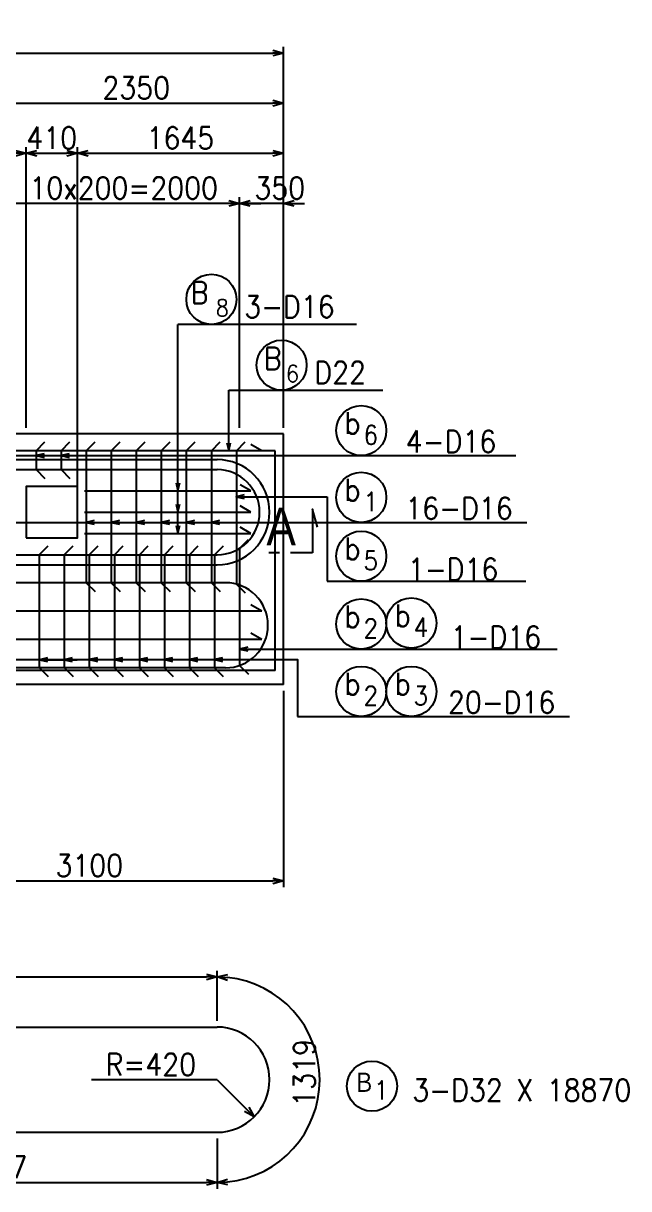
# Model space of a CAD drawing. Extents: x -24090 to 17960, y 77600 to 107300.
# Drawn here: x -9712 to -4877, y 85673 to 94974 of the extents above; entities that cross this region are included whole.
import ezdxf

# ---------------------------------------------------------------- set-up
doc = ezdxf.new("R2010")
doc.units = 0
doc.header["$LTSCALE"] = 300
doc.header["$MEASUREMENT"] = 0
doc.layers.get('0').update_dxf_attribs({"linetype": 'CONTINUOUS'})
doc.layers.get('DEFPOINTS').update_dxf_attribs({"linetype": 'CONTINUOUS'})
for name, color, linetype in [('-コーベル', 2, 'CONTINUOUS'), ('-寸法', 1, 'CONTINUOUS'), ('-引き出し横', 1, 'CONTINUOUS'), ('-引き出し縦', 1, 'CONTINUOUS'), ('-構造', 3, 'CONTINUOUS'), ('-肋筋-桁', 3, 'CONTINUOUS'), ('-記号', 2, 'CONTINUOUS'), ('鉄筋', 2, 'CONTINUOUS'), ('鉄筋材料', 3, 'CONTINUOUS')]:
    doc.layers.add(name, color=color, linetype=linetype)
doc.styles.add('MS明朝', font='MS PMincho.ttf')
doc.styles.add('romans', font='ROMANS.shx', dxfattribs={"width": 0.9, "bigfont": 'EXTFONT.shx'})
doc.styles.add('ｽﾀｲﾙ1', font='ROMANS.shx', dxfattribs={"bigfont": 'EXTFONT.shx'})
doc.dimstyles.new('ST-50', dxfattribs={"dimscale": 50, "dimtxt": 3.5, "dimasz": 1.7, "dimexe": 1, "dimexo": 1, "dimgap": 1, "dimtad": 0, "dimdec": 0, "dimzin": 0, "dimdsep": 46, "dimtxsty": 'romans', "dimblk": 'OPEN30', "dimcen": 1, "dimdle": 3, "dimclrd": 1, "dimclre": 1, "dimclrt": 3, "dimaunit": 1, "dimadec": 0, "dimazin": 0, "dimtfac": 1, "dimtdec": 0, "dimtix": 1, "dimtmove": 2, "dimatfit": 3, "dimldrblk": 'OPEN30', "dimfxl": 0, "dimtvp": 0.7, "dimtolj": 1, "dimtzin": 0, "dimarcsym": 0})
doc.dimstyles.new('矢', dxfattribs={"dimscale": 50, "dimtxt": 3.5, "dimasz": 1.7, "dimexe": 1, "dimexo": 0.7, "dimgap": 0.09, "dimtad": 0, "dimdec": 0, "dimzin": 0, "dimdsep": 46, "dimtxsty": 'romans', "dimblk": 'OPEN30', "dimcen": 1, "dimdle": 1, "dimclrd": 1, "dimclre": 1, "dimclrt": 3, "dimaunit": 1, "dimadec": 0, "dimazin": 0, "dimtfac": 1, "dimtdec": 0, "dimtix": 1, "dimtmove": 2, "dimatfit": 3, "dimldrblk": 'OPEN30', "dimfxl": 0, "dimtvp": 0.7, "dimtolj": 1, "dimtzin": 0, "dimarcsym": 0})

# ---------------------------------------------------------------- blocks, each defined once
blk = doc.blocks.new('_Open30')
at = {"color": 0, "lineweight": -2}
for p, q in [((-1, 0.27), (0, 0)), ((0, 0), (-1, -0.27)), ((0, 0), (-1, 0))]:
    blk.add_line(p, q, dxfattribs=at)
blk = doc.blocks.new('*D24')
at = {"layer": '-寸法', "color": 1, "linetype": 'Continuous', "lineweight": -2}
for p, q in [((-12735.2, 87013.2), (-12735.2, 87413.2)), ((-12650.2, 87363.2), (-8250.2, 87363.2)), ((-8165.2, 87013.2), (-8165.2, 87413.2))]:
    blk.add_line(p, q, dxfattribs=at)
at = {"layer": 'DEFPOINTS', "color": 0, "linetype": 'Continuous'}
for p in [(-8165.2, 87363.2), (-12735.2, 86963.2), (-8165.2, 86963.2)]:
    blk.add_point(p, dxfattribs=at)
at = {"layer": '-寸法', "color": 1, "linetype": 'Continuous', "lineweight": -2, "xscale": 85, "yscale": 85, "zscale": 85, "rotation": 180}
blk.add_blockref('_Open30', (-12735.2, 87363.2), dxfattribs=at)
at = {"layer": '-寸法', "color": 1, "linetype": 'Continuous', "lineweight": -2, "xscale": 85, "yscale": 85, "zscale": 85}
blk.add_blockref('_Open30', (-8165.2, 87363.2), dxfattribs=at)
at = {"layer": '-寸法', "color": 3, "linetype": 'Continuous', "insert": (-10450.2, 87485.7), "char_height": 175, "attachment_point": 5, "style": 'romans'}
blk.add_mtext('\\A1;4557', dxfattribs=at)
blk = doc.blocks.new('*D21')
at = {"layer": '-寸法', "color": 1, "linetype": 'Continuous', "lineweight": -2}
for p, q in [((-11735.2, 86073.2), (-11735.2, 85673.2)), ((-8165.2, 86073.2), (-8165.2, 85673.2)), ((-11650.2, 85723.2), (-8250.2, 85723.2))]:
    blk.add_line(p, q, dxfattribs=at)
at = {"layer": 'DEFPOINTS', "color": 0, "linetype": 'Continuous'}
for p in [(-11735.2, 86123.2), (-8165.2, 86123.2), (-8165.2, 85723.2)]:
    blk.add_point(p, dxfattribs=at)
at = {"layer": '-寸法', "color": 1, "linetype": 'Continuous', "lineweight": -2, "xscale": 85, "yscale": 85, "zscale": 85, "rotation": 180}
blk.add_blockref('_Open30', (-11735.2, 85723.2), dxfattribs=at)
at = {"layer": '-寸法', "color": 1, "linetype": 'Continuous', "lineweight": -2, "xscale": 85, "yscale": 85, "zscale": 85}
blk.add_blockref('_Open30', (-8165.2, 85723.2), dxfattribs=at)
at = {"layer": '-寸法', "color": 3, "linetype": 'Continuous', "insert": (-9950.2, 85845.7), "char_height": 175, "attachment_point": 5, "style": 'romans'}
blk.add_mtext('\\A1;3557', dxfattribs=at)
blk = doc.blocks.new('*D25')
at = {"layer": '-コーベル', "color": 1, "linetype": 'Continuous', "lineweight": -2}
for p, q in [((-8165.2, 87013.2), (-8165.2, 87413.2)), ((-8165.2, 86073.2), (-8165.2, 85673.2))]:
    blk.add_line(p, q, dxfattribs=at)
blk.add_arc((-8165.2, 86543.2), 820, 275.94186, 84.05814, dxfattribs=at)
at = {"layer": 'DEFPOINTS', "color": 0, "linetype": 'Continuous'}
for p in [(-8165.2, 86963.2), (-8165.2, 86543.2), (-7455, 86133.2), (-8165.2, 86123.2)]:
    blk.add_point(p, dxfattribs=at)
at = {"layer": '-コーベル', "color": 1, "linetype": 'Continuous', "lineweight": -2, "xscale": 85, "yscale": 85, "zscale": 85}
for p, rotation in [((-8165.2, 87363.2), 177.0290705365155), ((-8165.2, 85723.2), 182.9709294634845)]:
    blk.add_blockref('_Open30', p, dxfattribs=dict(at, rotation=rotation))
at = {"layer": '-コーベル', "color": 3, "linetype": 'Continuous', "insert": (-7467.7, 86543.2), "char_height": 175, "attachment_point": 5, "rotation": 90, "style": 'romans'}
blk.add_mtext('\\A1; 1319', dxfattribs=at)
blk = doc.blocks.new('*D67')
at = {"layer": '-寸法', "color": 1, "linetype": 'Continuous', "lineweight": -2}
for p, q in [((-12030.2, 91747), (-12030.2, 93987)), ((-9690.2, 91747), (-9690.2, 93987)), ((-11945.2, 93937), (-9775.2, 93937))]:
    blk.add_line(p, q, dxfattribs=at)
at = {"layer": 'DEFPOINTS', "color": 0, "linetype": 'Continuous'}
for p in [(-9690.2, 93937), (-12030.2, 91697), (-9690.2, 91697)]:
    blk.add_point(p, dxfattribs=at)
at = {"layer": '-寸法', "color": 1, "linetype": 'Continuous', "lineweight": -2, "xscale": 85, "yscale": 85, "zscale": 85, "rotation": 180}
blk.add_blockref('_Open30', (-12030.2, 93937), dxfattribs=at)
at = {"layer": '-寸法', "color": 1, "linetype": 'Continuous', "lineweight": -2, "xscale": 85, "yscale": 85, "zscale": 85}
blk.add_blockref('_Open30', (-9690.2, 93937), dxfattribs=at)
at = {"layer": '-寸法', "color": 3, "linetype": 'Continuous', "insert": (-10860.2, 94059.5), "char_height": 175, "attachment_point": 5, "style": 'romans'}
blk.add_mtext('\\A1;2340', dxfattribs=at)
blk = doc.blocks.new('*D55')
at = {"layer": '-寸法', "color": 1, "linetype": 'Continuous', "lineweight": -2}
for p, q in [((-16835.2, 91747), (-16835.2, 94787)), ((-7635.2, 91747), (-7635.2, 94787)), ((-16750.2, 94737), (-7720.2, 94737))]:
    blk.add_line(p, q, dxfattribs=at)
at = {"layer": 'DEFPOINTS', "color": 0, "linetype": 'Continuous'}
for p in [(-7635.2, 94737), (-16835.2, 91697), (-7635.2, 91697)]:
    blk.add_point(p, dxfattribs=at)
at = {"layer": '-寸法', "color": 1, "linetype": 'Continuous', "lineweight": -2, "xscale": 85, "yscale": 85, "zscale": 85, "rotation": 180}
blk.add_blockref('_Open30', (-16835.2, 94737), dxfattribs=at)
at = {"layer": '-寸法', "color": 1, "linetype": 'Continuous', "lineweight": -2, "xscale": 85, "yscale": 85, "zscale": 85}
blk.add_blockref('_Open30', (-7635.2, 94737), dxfattribs=at)
at = {"layer": '-寸法', "color": 3, "linetype": 'Continuous', "insert": (-12235.2, 94859.5), "char_height": 175, "attachment_point": 5, "style": 'romans'}
blk.add_mtext('\\A1;9200', dxfattribs=at)
blk = doc.blocks.new('*D64')
at = {"layer": '-寸法', "color": 1, "linetype": 'Continuous', "lineweight": -2}
for p, q in [((-9280.2, 91227.1), (-9280.2, 93987)), ((-7635.2, 91747), (-7635.2, 93987)), ((-9195.2, 93937), (-7720.2, 93937))]:
    blk.add_line(p, q, dxfattribs=at)
at = {"layer": 'DEFPOINTS', "color": 0, "linetype": 'Continuous'}
for p in [(-7635.2, 93937), (-7635.2, 91697), (-9280.2, 91177.1)]:
    blk.add_point(p, dxfattribs=at)
at = {"layer": '-寸法', "color": 1, "linetype": 'Continuous', "lineweight": -2, "xscale": 85, "yscale": 85, "zscale": 85, "rotation": 180}
blk.add_blockref('_Open30', (-9280.2, 93937), dxfattribs=at)
at = {"layer": '-寸法', "color": 1, "linetype": 'Continuous', "lineweight": -2, "xscale": 85, "yscale": 85, "zscale": 85}
blk.add_blockref('_Open30', (-7635.2, 93937), dxfattribs=at)
at = {"layer": '-寸法', "color": 3, "linetype": 'Continuous', "insert": (-8457.7, 94059.5), "char_height": 175, "attachment_point": 5, "style": 'romans'}
blk.add_mtext('\\A1;1645', dxfattribs=at)
blk = doc.blocks.new('*D71')
at = {"layer": '-寸法', "color": 1, "linetype": 'Continuous', "lineweight": -2}
for p, q in [((-10735.2, 89647), (-10735.2, 88079.9)), ((-7635.2, 89647), (-7635.2, 88079.9)), ((-10650.2, 88129.9), (-7720.2, 88129.9))]:
    blk.add_line(p, q, dxfattribs=at)
at = {"layer": 'DEFPOINTS', "color": 0, "linetype": 'Continuous'}
for p in [(-10735.2, 89697), (-7635.2, 89697), (-7635.2, 88129.9)]:
    blk.add_point(p, dxfattribs=at)
at = {"layer": '-寸法', "color": 1, "linetype": 'Continuous', "lineweight": -2, "xscale": 85, "yscale": 85, "zscale": 85, "rotation": 180}
blk.add_blockref('_Open30', (-10735.2, 88129.9), dxfattribs=at)
at = {"layer": '-寸法', "color": 1, "linetype": 'Continuous', "lineweight": -2, "xscale": 85, "yscale": 85, "zscale": 85}
blk.add_blockref('_Open30', (-7635.2, 88129.9), dxfattribs=at)
at = {"layer": '-寸法', "color": 3, "linetype": 'Continuous', "insert": (-9185.2, 88252.4), "char_height": 175, "attachment_point": 5, "style": 'romans'}
blk.add_mtext('\\A1;3100', dxfattribs=at)
blk = doc.blocks.new('*D62')
at = {"layer": '-寸法', "color": 1, "linetype": 'Continuous', "lineweight": -2}
for p, q in [((-9985.2, 91747), (-9985.2, 93587)), ((-7985.2, 91747), (-7985.2, 93587)), ((-10070.2, 93537), (-10155.2, 93537)), ((-7985.2, 93537), (-9985.2, 93537)), ((-7900.2, 93537), (-7815.2, 93537))]:
    blk.add_line(p, q, dxfattribs=at)
at = {"layer": 'DEFPOINTS', "color": 0, "linetype": 'Continuous'}
for p in [(-9985.2, 93537), (-9985.2, 91697), (-7985.2, 91697)]:
    blk.add_point(p, dxfattribs=at)
at = {"layer": '-寸法', "color": 1, "linetype": 'Continuous', "lineweight": -2, "xscale": 85, "yscale": 85, "zscale": 85}
blk.add_blockref('_Open30', (-9985.2, 93537), dxfattribs=at)
at = {"layer": '-寸法', "color": 1, "linetype": 'Continuous', "lineweight": -2, "xscale": 85, "yscale": 85, "zscale": 85, "rotation": 180}
blk.add_blockref('_Open30', (-7985.2, 93537), dxfattribs=at)
at = {"layer": '-寸法', "color": 3, "linetype": 'Continuous', "insert": (-8910.2, 93659.6), "char_height": 175, "attachment_point": 5, "style": 'romans'}
blk.add_mtext('\\A1;10x200=2000', dxfattribs=at)
blk = doc.blocks.new('*D65')
at = {"layer": '-寸法', "color": 1, "linetype": 'Continuous', "lineweight": -2}
for p, q in [((-9690.2, 91747), (-9690.2, 93987)), ((-9280.2, 91747), (-9280.2, 93987)), ((-9605.2, 93937), (-9365.2, 93937))]:
    blk.add_line(p, q, dxfattribs=at)
at = {"layer": 'DEFPOINTS', "color": 0, "linetype": 'Continuous'}
for p in [(-9280.2, 93937), (-9690.2, 91697), (-9280.2, 91697)]:
    blk.add_point(p, dxfattribs=at)
at = {"layer": '-寸法', "color": 1, "linetype": 'Continuous', "lineweight": -2, "xscale": 85, "yscale": 85, "zscale": 85, "rotation": 180}
blk.add_blockref('_Open30', (-9690.2, 93937), dxfattribs=at)
at = {"layer": '-寸法', "color": 1, "linetype": 'Continuous', "lineweight": -2, "xscale": 85, "yscale": 85, "zscale": 85}
blk.add_blockref('_Open30', (-9280.2, 93937), dxfattribs=at)
at = {"layer": '-寸法', "color": 3, "linetype": 'Continuous', "insert": (-9485.2, 94059.5), "char_height": 175, "attachment_point": 5, "style": 'romans'}
blk.add_mtext('\\A1;410', dxfattribs=at)
blk = doc.blocks.new('*D63')
at = {"layer": '-寸法', "color": 1, "linetype": 'Continuous', "lineweight": -2}
for p, q in [((-9985.2, 91747), (-9985.2, 94387)), ((-9900.2, 94337), (-7720.2, 94337)), ((-7635.2, 91747), (-7635.2, 94387))]:
    blk.add_line(p, q, dxfattribs=at)
at = {"layer": 'DEFPOINTS', "color": 0, "linetype": 'Continuous'}
for p in [(-7635.2, 94337), (-9985.2, 91697), (-7635.2, 91697)]:
    blk.add_point(p, dxfattribs=at)
at = {"layer": '-寸法', "color": 1, "linetype": 'Continuous', "lineweight": -2, "xscale": 85, "yscale": 85, "zscale": 85, "rotation": 180}
blk.add_blockref('_Open30', (-9985.2, 94337), dxfattribs=at)
at = {"layer": '-寸法', "color": 1, "linetype": 'Continuous', "lineweight": -2, "xscale": 85, "yscale": 85, "zscale": 85}
blk.add_blockref('_Open30', (-7635.2, 94337), dxfattribs=at)
at = {"layer": '-寸法', "color": 3, "linetype": 'Continuous', "insert": (-8810.2, 94459.5), "char_height": 175, "attachment_point": 5, "style": 'romans'}
blk.add_mtext('\\A1;2350', dxfattribs=at)
blk = doc.blocks.new('*D68')
at = {"layer": '-寸法', "color": 1, "linetype": 'Continuous', "lineweight": -2}
for p, q in [((-7985.2, 91747), (-7985.2, 93587)), ((-7635.2, 91747), (-7635.2, 93587)), ((-8070.2, 93537), (-8155.2, 93537)), ((-7635.2, 93537), (-7985.2, 93537)), ((-7550.2, 93537), (-7465.2, 93537))]:
    blk.add_line(p, q, dxfattribs=at)
at = {"layer": 'DEFPOINTS', "color": 0, "linetype": 'Continuous'}
for p in [(-7985.2, 93537), (-7985.2, 91697), (-7635.2, 91697)]:
    blk.add_point(p, dxfattribs=at)
at = {"layer": '-寸法', "color": 1, "linetype": 'Continuous', "lineweight": -2, "xscale": 85, "yscale": 85, "zscale": 85}
blk.add_blockref('_Open30', (-7985.2, 93537), dxfattribs=at)
at = {"layer": '-寸法', "color": 1, "linetype": 'Continuous', "lineweight": -2, "xscale": 85, "yscale": 85, "zscale": 85, "rotation": 180}
blk.add_blockref('_Open30', (-7635.2, 93537), dxfattribs=at)
at = {"layer": '-寸法', "color": 3, "linetype": 'Continuous', "insert": (-7664.2, 93659.5), "char_height": 175, "attachment_point": 5, "style": 'romans'}
blk.add_mtext('\\A1;350', dxfattribs=at)

msp = doc.modelspace()

# ---------------------------------------------------------------- linework, layer by layer
at = {"layer": '-コーベル', "color": 2, "linetype": 'Continuous'}
for p, q in [((-16305.2, 91492.1), (-8165.2, 91492.1)), ((-16305.2, 91412.1), (-8165.2, 91412.1)), ((-16305.2, 90732.1), (-8165.2, 90732.1)), ((-16305.2, 90652.1), (-8165.2, 90652.1)), ((-8098.2, 90510), (-16372.2, 90510)), ((-8098.2, 90509.8), (-16372.2, 90509.8)), ((-7807.6, 90283.2), (-16662.8, 90283.2)), ((-7807.6, 90056.6), (-16662.8, 90056.6)), ((-8098.2, 89830), (-16372.2, 89830)), ((-7699.7, 89809.8), (-10735.2, 89809.8))]:
    msp.add_line(p, q, dxfattribs=at)
at = {"layer": '-コーベル', "ltscale": 0.2}
for p, q in [((-12735.2, 86963.2), (-8165.2, 86963.2)), ((-12735.2, 86123.2), (-8165.2, 86123.2))]:
    msp.add_line(p, q, dxfattribs=at)
at = {"layer": '-コーベル', "color": 2, "linetype": 'Continuous'}
for centre, radius in [((-8165.2, 91072.1), 420), ((-8165.2, 91072.1), 340), ((-8098.2, 90170), 340)]:
    msp.add_arc(centre, radius, 270, 90, dxfattribs=at)
at = {"layer": '-コーベル', "ltscale": 0.2}
msp.add_arc((-8165.2, 86543.2), 420, 270, 90, dxfattribs=at)
at = {"layer": '-寸法', "linetype": 'Continuous'}
for q in [(-9166.5, 86543.2), (-7868.2, 86246.2)]:
    msp.add_line((-8165.2, 86543.2), q, dxfattribs=at)
at = {"layer": '-引き出し横', "color": 1, "linetype": 'Continuous', "flags": 128}
for points in [[(-8476.9, 91180), (-8476.9, 92571.1)], [(-8072.1, 92046.1), (-6841.1, 92046.1)], [(-8072.1, 91580), (-8072.1, 92046.1)], [(-8087.1, 91626), (-8072.1, 91561), (-8057.1, 91626)], [(-8491.9, 91307.1), (-8476.9, 91242.1), (-8461.9, 91307.1)], [(-8476.9, 91120), (-8476.9, 91280)], [(-8491.9, 91137.1), (-8476.9, 91072.1), (-8461.9, 91137.1)], [(-8476.9, 90902.1), (-8476.9, 91120)], [(-8491.9, 90967.1), (-8476.9, 90902.1), (-8461.9, 90967.1)]]:
    msp.add_lwpolyline(points, dxfattribs=at)
at = {"layer": '-引き出し横', "linetype": 'Continuous'}
for centre in [(-7013, 91723.9), (-7013, 91191), (-7013, 90721.4), (-7013, 90179.8), (-6613, 90187.8), (-7013, 89642.2), (-6613, 89642.2)]:
    msp.add_circle(centre, 200, dxfattribs=at)
at = {"layer": '-引き出し縦', "color": 1, "linetype": 'Continuous'}
for p, q in [((-7284.4, 91196.2), (-7284.4, 90521.4)), ((-7265.2, 90991), (-5690.9, 90991))]:
    msp.add_line(p, q, dxfattribs=at)
at = {"layer": '-引き出し縦', "color": 1, "linetype": 'Continuous', "flags": 128}
for points in [[(-7051.9, 92571.1), (-8476.9, 92571.1)], [(-15085.2, 91523.9), (-9585.2, 91523.9)], [(-9545, 91538.9), (-9610, 91523.9), (-9545, 91508.9)], [(-9585.2, 91523.9), (-7458.7, 91523.9)], [(-9585.2, 91523.9), (-9435.2, 91523.9)], [(-9345, 91538.9), (-9410, 91523.9), (-9345, 91508.9)], [(-7458.7, 91523.9), (-5777.8, 91523.9)], [(-7947.5, 91211.2), (-8012.5, 91196.2), (-7947.5, 91181.2)], [(-8012.5, 91196.2), (-7284.4, 91196.2)], [(-16260.8, 90991), (-9710.2, 90991)], [(-9710.2, 90991), (-9110.2, 90991)], [(-9145.2, 91006), (-9210.2, 90991), (-9145.2, 90976)], [(-9210.2, 90991), (-7265.2, 90991)], [(-8945.2, 91006), (-9010.2, 90991), (-8945.2, 90976)], [(-8745.2, 91006), (-8810.2, 90991), (-8745.2, 90976)], [(-8545.2, 91006), (-8610.2, 90991), (-8545.2, 90976)], [(-8345.2, 91006), (-8410.2, 90991), (-8345.2, 90976)], [(-8145.2, 91006), (-8210.2, 90991), (-8145.2, 90976)], [(-7284.4, 90521.4), (-5699.7, 90521.4)], [(-7920.2, 89994.8), (-7985.2, 89979.8), (-7920.2, 89964.8)], [(-7985.2, 89979.8), (-5449.8, 89979.8)], [(-9785.2, 89895.8), (-7523.7, 89895.8), (-7523.7, 89442.2)], [(-9518.2, 89910.4), (-9583.2, 89895.4), (-9518.2, 89880.4)], [(-9583.2, 89895.4), (-9433.2, 89895.4)], [(-9433.2, 89895.4), (-9283.2, 89895.4)], [(-9322.1, 89910.4), (-9387.1, 89895.4), (-9322.1, 89880.4)], [(-9120.2, 89910.8), (-9185.2, 89895.8), (-9120.2, 89880.8)], [(-8920.2, 89910.8), (-8985.2, 89895.8), (-8920.2, 89880.8)], [(-8720.2, 89910.8), (-8785.2, 89895.8), (-8720.2, 89880.8)], [(-8520.2, 89910.8), (-8585.2, 89895.8), (-8520.2, 89880.8)], [(-8320.2, 89910.8), (-8385.2, 89895.8), (-8320.2, 89880.8)], [(-8120.2, 89910.8), (-8185.2, 89895.8), (-8120.2, 89880.8)], [(-7523.7, 89442.2), (-5350.4, 89442.2)]]:
    msp.add_lwpolyline(points, dxfattribs=at)
at = {"layer": '-引き出し縦', "linetype": 'Continuous'}
for centre in [(-8210.1, 92771.1), (-7649.3, 92246.1)]:
    msp.add_circle(centre, 200, dxfattribs=at)
at = {"layer": '-構造', "color": 3, "linetype": 'Continuous'}
for p, q in [((-7635.2, 91697), (-16835.2, 91697)), ((-7635.2, 89697), (-7635.2, 91697)), ((-7635.2, 89697), (-16835.2, 89697))]:
    msp.add_line(p, q, dxfattribs=at)
at = {"layer": '-構造', "color": 3, "linetype": 'Continuous', "flags": 128}
msp.add_lwpolyline([(-9690.2, 90867.1), (-9280.2, 90867.1), (-9280.2, 91277.1), (-9690.2, 91277.1), (-9690.2, 90867.1)], dxfattribs=at)
at = {"layer": '-肋筋-桁', "color": 3, "linetype": 'Continuous'}
for p, q in [((-9610.2, 91562), (-9539.5, 91632.7)), ((-9410.2, 91562), (-9339.5, 91632.7)), ((-9210.2, 91562), (-9139.5, 91632.7)), ((-9010.2, 91562), (-8939.5, 91632.7)), ((-8810.2, 91562), (-8739.5, 91632.7)), ((-8610.2, 91562), (-8539.5, 91632.7)), ((-8410.2, 91562), (-8339.5, 91632.7)), ((-8210.2, 91562), (-8139.5, 91632.7)), ((-8010.2, 91562), (-7939.5, 91632.7)), ((-9610.2, 91562), (-9610.2, 91412.1)), ((-9410.2, 91562), (-9410.2, 91412.1)), ((-9210.2, 91562), (-9210.2, 90509.8)), ((-9010.2, 91562), (-9010.2, 90509.8)), ((-8810.2, 91562), (-8810.2, 90509.8)), ((-8610.2, 91562), (-8610.2, 90509.8)), ((-8410.2, 91562), (-8410.2, 90509.8)), ((-8210.2, 91562), (-8210.2, 90509.8)), ((-8010.2, 91562), (-8010.2, 90498.4)), ((-9610.2, 91412.1), (-9539.5, 91341.4)), ((-9410.2, 91412.1), (-9339.5, 91341.4)), ((-9585.2, 90732), (-9514.5, 90802.7)), ((-9385.2, 90732), (-9314.5, 90802.7)), ((-9185.2, 90732.1), (-9114.5, 90802.8)), ((-8985.2, 90732.1), (-8914.5, 90802.8)), ((-8785.2, 90732.1), (-8714.5, 90802.8)), ((-8585.2, 90732.1), (-8514.5, 90802.8)), ((-8385.2, 90732.1), (-8314.5, 90802.8)), ((-8185.2, 90732.1), (-8114.5, 90802.8)), ((-7985.2, 90783.6), (-7914.5, 90854.3)), ((-7985.2, 90783.6), (-7985.2, 89849.3)), ((-9585.2, 90732.1), (-9585.2, 89832)), ((-9385.2, 90732.1), (-9385.2, 89832)), ((-9185.2, 90732.1), (-9185.2, 89832)), ((-8985.2, 90732.1), (-8985.2, 89832)), ((-8785.2, 90732.1), (-8785.2, 89832)), ((-8585.2, 90732.1), (-8585.2, 89832)), ((-8385.2, 90732.1), (-8385.2, 89832)), ((-8185.2, 90732.1), (-8185.2, 89832)), ((-8010.2, 90683.3), (-8010.2, 90681.7)), ((-9210.2, 90510), (-9139.5, 90439.3)), ((-9010.2, 90510), (-8939.5, 90439.3)), ((-8810.2, 90510), (-8739.5, 90439.3)), ((-8610.2, 90510), (-8539.5, 90439.3)), ((-8410.2, 90510), (-8339.5, 90439.3)), ((-8210.2, 90510), (-8139.5, 90439.3)), ((-8010.2, 90498.4), (-7939.5, 90427.7)), ((-7985.2, 89849.3), (-7914.5, 89778.6)), ((-9585.2, 89833), (-9514.5, 89762.3)), ((-9385.2, 89833), (-9314.5, 89762.3)), ((-9186.2, 89833), (-9115.5, 89762.3)), ((-8986.2, 89833), (-8915.5, 89762.3)), ((-8786.2, 89833), (-8715.5, 89762.3)), ((-8586.2, 89833), (-8515.5, 89762.3)), ((-8387.2, 89833), (-8316.5, 89762.3)), ((-8187.2, 89833), (-8116.5, 89762.3))]:
    msp.add_line(p, q, dxfattribs=at)
at = {"layer": '-記号'}
for p, q in [((-7665.1, 90747), (-7752.6, 90747)), ((-7402.6, 90747), (-7577.6, 90747))]:
    msp.add_line(p, q, dxfattribs=at)
at = {"layer": '-記号', "flags": 128}
msp.add_lwpolyline([(-7363.8, 90952.1), (-7402.6, 91097), (-7402.6, 90747)], dxfattribs=at)
at = {"layer": '鉄筋', "color": 2, "linetype": 'Continuous'}
for p, q in [((-7699.7, 91562), (-16770.7, 91562)), ((-7807.6, 91562), (-7894.2, 91612)), ((-7699.7, 89809.8), (-7699.7, 91562)), ((-7894.7, 91242.1), (-7981.3, 91292.1)), ((-9222.2, 91242.1), (-7894.7, 91242.1)), ((-9222.2, 91072.1), (-7894.7, 91072.1)), ((-7894.7, 91072.1), (-7981.3, 91122.1)), ((-9222.2, 90902.1), (-7894.7, 90902.1)), ((-7894.7, 90902.1), (-7981.3, 90952.1)), ((-7807.6, 90283.2), (-7894.2, 90333.2)), ((-7807.6, 90056.6), (-7894.2, 90106.6))]:
    msp.add_line(p, q, dxfattribs=at)
at = {"layer": '鉄筋材料', "color": 1, "linetype": 'Continuous'}
msp.add_circle((-6927.4, 86491.1), 200, dxfattribs=at)

# ---------------------------------------------------------------- texts
at = {"layer": '-寸法', "color": 3, "style": 'romans', "width": 0.9}
msp.add_text('R=420', height=175, dxfattribs=at).set_placement((-9054.6, 86576.6))
at = {"layer": '-引き出し横', "color": 3, "style": 'ｽﾀｲﾙ1', "width": 0.9}
for s, height, p in [('b', 175, (-7146.1, 91696.8)), ('6', 150, (-6994.9, 91614.5)), ('4-D16', 175, (-6657.6, 91548.9)), ('b', 175, (-7146.1, 91163.9)), ('1', 150, (-6994.9, 91081.5)), ('16-D16', 175, (-6661.1, 91016)), ('b', 175, (-7146.1, 90694.3)), ('5', 150, (-6994.9, 90611.9)), ('1-D16', 175, (-6640.8, 90529.5)), ('b', 175, (-7146.1, 90152.7)), ('b', 175, (-6746.1, 90160.7)), ('4', 150, (-6594.9, 90078.4)), ('2', 150, (-6994.9, 90070.4)), ('1-D16', 175, (-6298.9, 89988)), ('b', 175, (-7146.1, 89615.1)), ('b', 175, (-6746.1, 89615.1)), ('2', 150, (-6994.9, 89532.8)), ('3', 150, (-6594.9, 89532.8)), ('20-D16', 175, (-6320.7, 89467.2))]:
    msp.add_text(s, height=height, dxfattribs=at).set_placement(p)
at = {"layer": '-引き出し縦', "color": 3, "style": 'ｽﾀｲﾙ1', "width": 0.9}
for s, height, p in [('B', 175, (-8374.9, 92737.2)), ('8', 135, (-8174.7, 92635.7)), ('3-D16', 175, (-7948.1, 92624.8)), ('B', 175, (-7790.8, 92212.2)), ('D22', 175, (-7387.3, 92099.8)), ('6', 135, (-7613.9, 92110.7))]:
    msp.add_text(s, height=height, dxfattribs=at).set_placement(p)
at = {"layer": '-記号', "style": 'MS明朝', "width": 0.9}
msp.add_text('A', height=300, dxfattribs=at).set_placement((-7770.7, 90807.7))
at = {"layer": '鉄筋材料', "color": 3, "style": 'ｽﾀｲﾙ1', "width": 0.9}
for s, height, p in [('Ｂ', 175, (-7077.1, 86428.6)), ('1', 150, (-6912.4, 86384.9))]:
    msp.add_text(s, height=height, dxfattribs=at).set_placement(p)
at = {"layer": '鉄筋材料', "style": 'romans', "width": 0.9}
msp.add_text('3-D32 X 18870', height=175, dxfattribs=at).set_placement((-6605.2, 86372))

# ---------------------------------------------------------------- dimensions: what is measured, and where the dimension line sits
at = {"layer": '-コーベル', "linetype": 'Continuous'}
dim = msp.add_angular_dim_3p(base=(-7455, 86133.2), center=(-8165.2, 86543.2), p1=(-8165.2, 86963.2), p2=(-8165.2, 86123.2), text=' 1319', dimstyle='ST-50', dxfattribs=at)
dim.commit()
dim.dimension.update_dxf_attribs({"geometry": '*D25', "text_midpoint": (-7467.7, 86543.2)})
at = {"layer": '-寸法', "linetype": 'Continuous'}
for base, p1, p2, picture, middle in [((-7635.2, 94737), (-16835.2, 91697), (-7635.2, 91697), '*D55', (-12235.2, 94859.5)), ((-7635.2, 94337), (-9985.2, 91697), (-7635.2, 91697), '*D63', (-8810.2, 94459.5)), ((-9690.2, 93937), (-12030.2, 91697), (-9690.2, 91697), '*D67', (-10860.2, 94059.5)), ((-7635.2, 93937), (-9280.2, 91177.1), (-7635.2, 91697), '*D64', (-8457.7, 94059.5)), ((-7635.2, 88129.9), (-10735.2, 89697), (-7635.2, 89697), '*D71', (-9185.2, 88252.4))]:
    dim = msp.add_linear_dim(base=base, p1=p1, p2=p2, dimstyle='ST-50', dxfattribs=at)
    dim.commit()
    dim.dimension.update_dxf_attribs({"geometry": picture, "text_midpoint": middle})
dim = msp.add_linear_dim(base=(-9280.2, 93937), p1=(-9690.2, 91697), p2=(-9280.2, 91697), dimstyle='ST-50', dxfattribs=at)
dim.commit()
dim.dimension.update_dxf_attribs({"geometry": '*D65', "text_midpoint": (-9485.2, 94059.5), "dimtype": 160})
dim = msp.add_linear_dim(base=(-9985.2, 93537), p1=(-7985.2, 91697), p2=(-9985.2, 91697), angle=180, text='10x200=<>', dimstyle='ST-50', dxfattribs=at)
dim.commit()
dim.dimension.update_dxf_attribs({"geometry": '*D62', "text_midpoint": (-8910.2, 93659.6), "dimtype": 160})
dim = msp.add_linear_dim(base=(-7985.2, 93537), p1=(-7635.2, 91697), p2=(-7985.2, 91697), angle=180, dimstyle='ST-50', dxfattribs=at)
dim.commit()
dim.dimension.update_dxf_attribs({"geometry": '*D68', "text_midpoint": (-7664.2, 93659.5), "dimtype": 160})
for base, p1, p2, text, picture, middle in [((-8165.2, 87363.2), (-12735.2, 86963.2), (-8165.2, 86963.2), '4557', '*D24', (-10450.2, 87485.7)), ((-8165.2, 85723.2), (-11735.2, 86123.2), (-8165.2, 86123.2), '3557', '*D21', (-9950.2, 85845.7))]:
    dim = msp.add_linear_dim(base=base, p1=p1, p2=p2, text=text, dimstyle='ST-50', dxfattribs=at)
    dim.commit()
    dim.dimension.update_dxf_attribs({"geometry": picture, "text_midpoint": middle})

# ---------------------------------------------------------------- leaders
at = {"layer": '-寸法', "color": 1, "linetype": 'Continuous'}
msp.add_leader([(-7868.2, 86246.2), (-8018.7, 86396.7)], dimstyle='矢', override={"dimgap": 0.09, "dimtad": 0}, dxfattribs=at)

doc.saveas('drawing.dxf')
